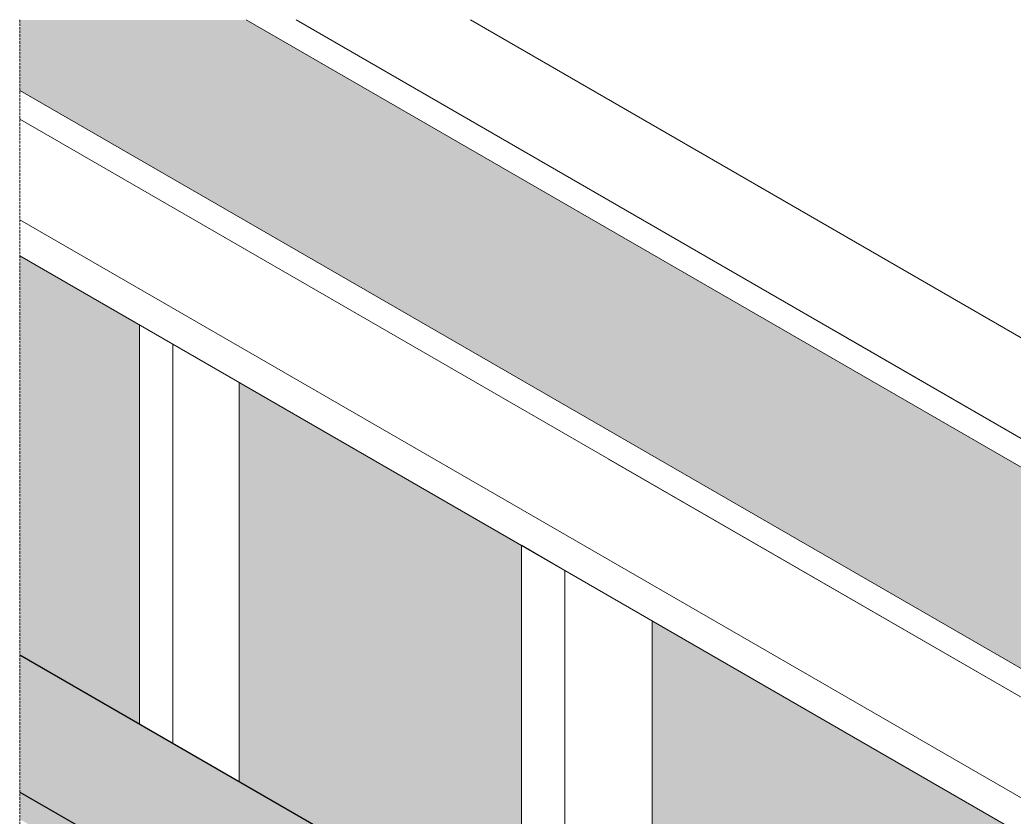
# Model space of a CAD drawing. Extents: x -23436 to 4767, y -4638 to 9755.
# Drawn here: x -16681.4 to -16583.8, y 8014.9 to 8093.2 of the extents above; entities that cross this region are included whole.
import ezdxf

# ---------------------------------------------------------------- set-up
doc = ezdxf.new("R2010")
doc.units = 0
doc.linetypes.add('CABLIN', pattern=[0.35, 0.25, -0.1])
doc.layers.get('0').update_dxf_attribs({"lineweight": 13})
for name, color, linetype, lineweight in [('Demarcação 1', 252, 'Continuous', 9), ('Demarcação 2', 254, 'Continuous', 9), ('Madeira', 100, 'Continuous', 13)]:
    doc.layers.add(name, color=color, linetype=linetype, lineweight=lineweight)
doc.layers.add('Perfil Metálico', color=224, linetype='Continuous')

msp = doc.modelspace()

# ---------------------------------------------------------------- hatches: boundary and pattern name
at = {"layer": 'Demarcação 1'}
h = msp.add_hatch(color=256, dxfattribs=at)
h.paths.add_polyline_path([(-16659.15047542714, 8093.203012086753), (-16681.36753825982, 8093.203012086753), (-16681.36753825982, 8086.272651477437), (-16405.49254140197, 7926.996147779031), (-16405.49254140197, 7871.570892671543), (-16404.74815273725, 7871.141119675227), (-16388.38214164097, 7880.590040587074), (-16388.38214164097, 7936.87484168734)])
h.paths.add_polyline_path([(-16388.38214164097, 7878.157140711539), (-16402.64119963974, 7869.924669737415), (-16399.97007413206, 7868.382494706351), (-16399.97007413206, 7860.856094706291), (-16401.6547729105, 7859.88343341289), (-16388.38214164097, 7852.220476176542)])
h = msp.add_hatch(color=9, dxfattribs=at)
h.set_gradient(color1=(192, 192, 192), one_color=1, tint=1, name='CYLINDER')
edge = h.paths.add_edge_path()
edge.add_line((-16681.36753825982, 8030.847396369743), (-16681.36753825982, 8017.407396369741))
edge.add_line((-16681.36753825982, 8017.407396369712), (-16663.44759982811, 8007.061315092633))
edge.add_ellipse((-16662.61499342902, 8002.771448551368), major_axis=(-2.405775771988733, 4.166925868702711), ratio=0.5773502691896255, start_angle=300.8347082678111, end_angle=329.165291732172, ccw=False)
edge.add_line((-16661.78238702947, 8006.09990403494), (-16557.75980249243, 7946.042436850561))
edge.add_ellipse((-16556.78294096186, 7941.715245582785), major_axis=(-2.405775771988733, 4.166925868702711), ratio=0.5773502691896255, start_angle=298.3144101084296, end_angle=331.6855898879626, ccw=False)
edge.add_line((-16555.80607943072, 7944.914454315045), (-16465.19632113874, 7892.600885973994))
edge.add_ellipse((-16464.21945960841, 7888.273694706366), major_axis=(-2.405775771988733, 4.166925868702711), ratio=0.5773502691896255, start_angle=298.3144101104981, end_angle=331.68558988796246, ccw=False)
edge.add_line((-16463.24259807761, 7891.472903438447), (-16419.5699459455, 7866.258485973969))
edge.add_ellipse((-16418.5930844147, 7861.93129470637), major_axis=(-2.405775771988733, 4.166925868702711), ratio=0.5773502691896255, start_angle=239.31726136607142, end_angle=331.68558988665177, ccw=False)
edge.add_line((-16417.65510367379, 7865.152951272858), (-16411.60945555868, 7861.662494706366))
edge.add_line((-16411.6094555588, 7861.662494706379), (-16399.97007413189, 7868.382494706351))
edge.add_line((-16399.97007413184, 7868.382494706351), (-16681.36753825982, 8030.847396369729))
h = msp.add_hatch(color=9, dxfattribs=at)
h.set_gradient(color1=(192, 192, 192), one_color=1, tint=1, name='CYLINDER')
edge = h.paths.add_edge_path()
edge.add_line((-16681.36753825982, 8017.407396369712), (-16681.36753825982, 8014.732809551217))
edge.add_line((-16681.36753825982, 8014.732809551217), (-16666.3953832049, 8006.073164400292))
edge.add_ellipse((-16663.63567764636, 8002.182156243665), major_axis=(2.405775771988733, -4.166925868702711), ratio=0.5773502691896255, start_angle=180.0000000005795, end_angle=189.206874275141, ccw=False)
edge.add_line((-16666.0414534183, 8006.349082112323), (-16665.0207692012, 8006.93837441994))
edge.add_ellipse((-16662.61499342902, 8002.771448551368), major_axis=(-2.405775771988733, 4.166925868702711), ratio=0.5773502691896255, start_angle=329.165291732172, end_angle=359.99999999999744, ccw=False)
edge.add_line((-16663.44759982811, 8007.061315092649), (-16681.36753825969, 8017.407396369728))
edge = h.paths.add_edge_path()
edge.add_line((-16681.36753825982, 8012.582409551233), (-16681.36753825982, 8009.880996369739))
edge.add_line((-16681.36753825982, 8009.88099636974), (-16666.94721580057, 8001.555419316121))
edge.add_line((-16666.94721580062, 8001.55541931609), (-16667.03795837108, 8001.789294705155))
edge.add_line((-16667.03795837097, 8001.789294705184), (-16666.70584908673, 8002.261769889428))
edge.add_ellipse((-16663.63567764636, 8002.182156243665), major_axis=(2.405775771988733, -4.166925868702711), ratio=0.5773502691896255, start_angle=244.8768740700786, end_angle=250.5264724854359, ccw=False)
edge.add_line((-16666.83526897906, 8002.693711930053), (-16667.02828666525, 8002.805150743206))
edge.add_line((-16667.0282866652, 8002.805150743206), (-16667.42663207439, 8002.575165914033))
edge.add_ellipse((-16667.85450574521, 8003.439313166671), major_axis=(0.481155154397745, -0.8333851737405393), ratio=0.5773502691896261, start_angle=180.0000000003916, end_angle=360.0000000004772, ccw=False)
edge.add_line((-16668.33566089973, 8004.272698340426), (-16667.66743566472, 8004.658498359493))
edge.add_line((-16667.66743566478, 8004.658498359477), (-16681.36753825992, 8012.582409551233))
at = {"layer": 'Demarcação 2'}
h = msp.add_hatch(color=256, dxfattribs=at)
h.dxf.hatch_style = 1
h.paths.add_polyline_path([(-16669.61668678092, 8063.262874156801), (-16681.36753825982, 8070.047231421062), (-16681.36753825982, 8030.847396369743), (-16669.61668678092, 8024.063039105455)])
edge = h.paths.add_edge_path()
edge.add_line((-16669.61668678092, 8003.096639105452), (-16681.36753825975, 8009.88099636974))
edge.add_line((-16681.36753825982, 8009.88099636974), (-16681.36753825982, 7993.286661599499))
edge.add_line((-16681.36753825982, 7993.286661599483), (-16669.61668678098, 7986.502304335019))
edge.add_line((-16669.61668678092, 7986.502304335019), (-16669.61668678092, 7997.51256907194))
edge.add_line((-16669.61668678092, 7997.512569071941), (-16674.38601142829, 7994.758998202988))
edge.add_ellipse((-16674.71995011262, 7995.782648551289), major_axis=(-0.5267382742880573, 0.9123374533580665), ratio=0.5773502691896262, start_angle=2.6716406864579767e-12, end_angle=180.0000000000322, ccw=False)
edge.add_line((-16675.24668838733, 7996.694986004655), (-16669.61668678103, 7999.945468947535))
edge.add_line((-16669.61668678092, 7999.945468947537), (-16669.61668678092, 8003.096639105452))
h.paths.add_polyline_path([(-16632.15137747103, 8041.632267741148), (-16659.83960638263, 8057.618074156733), (-16659.83960638263, 8018.418239105447), (-16632.15137747103, 8002.432432689775)])
h.paths.add_polyline_path([(-16659.83960638263, 7997.451839105412), (-16659.83960638263, 7981.195561692275), (-16632.15137747103, 7965.209755276663), (-16632.15137747103, 7981.466032689887)])
h = msp.add_hatch(color=256, dxfattribs=at)
h.dxf.hatch_style = 1
h.paths.add_polyline_path([(-16583.88709701444, 7953.60063737597), (-16619.32163203273, 7974.058775707712), (-16619.32163203273, 7960.152440937363), (-16583.88709701444, 7939.694302605594)])
h.paths.add_polyline_path([(-16619.32163203308, 7995.025175707688), (-16583.88709701444, 7974.567037375888), (-16583.88709701444, 8013.766872427379), (-16619.32163203273, 8034.22501075915)])

# ---------------------------------------------------------------- linework, layer by layer
at = {"color": 106, "linetype": 'CABLIN'}
msp.add_line((-16681.36753825982, 8093.203012086758), (-16681.36753825982, 7930.774156765357), dxfattribs=at)
at = {"extrusion": (-9.999999999999996e-17, 0.8164965809277259, 0.577350269189626)}
for p, q in [((-16659.15047542714, 8093.203012086758), (-16388.38214164097, 7936.874841687344)), ((-16654.26295335577, 8093.203012086758), (-16404.26658837332, 7948.867543467861)), ((-16405.49254140197, 7926.996147779035), (-16681.36753825982, 8086.27265147744)), ((-16426.26451020639, 7936.167037375957), (-16681.36753825982, 8083.450839293728)), ((-16385.93838060541, 7938.285747779113), (-16601.60029201289, 8062.798210384281)), ((-16623.59821384573, 8050.09770429229), (-16407.93630243777, 7925.585241687178))]:
    msp.add_line(p, q, dxfattribs=at)
at = {"color": 0}
msp.add_line((-16659.15047542761, 8093.203012086758), (-16561.96431678368, 8037.092557232319), dxfattribs=at)
at = {"layer": 'Madeira', "extrusion": (-9.999999999999996e-17, 0.8164965809277259, 0.577350269189626)}
for p, q in [((-16395.71342474802, 7953.805714789298), (-16637.15662610541, 8093.203012086758)), ((-16681.36753825982, 8073.574496650734), (-16434.81767383157, 7931.228866054575)), ((-16434.81767383157, 7927.701600824907), (-16681.36753825982, 8070.047231421066)), ((-16632.15137747103, 8041.632267741239), (-16627.87479565838, 8039.163182080621)), ((-16632.15137747103, 8002.432432689779), (-16632.15137747103, 8041.632267741239)), ((-16627.87479565838, 7999.963347029074), (-16627.87479565838, 8039.163182080621)), ((-16619.32163203273, 7995.025175707691), (-16619.32163203273, 8034.225010759155))]:
    msp.add_line(p, q, dxfattribs=at)
at = {"layer": 'Madeira', "extrusion": (-1e-16, 0.816496580927726, 0.5773502691896261)}
for p, q in [((-16669.61668678092, 8024.063039105458), (-16669.61668678092, 8063.262874156717)), ((-16666.35765998192, 8022.181439105525), (-16666.35765998192, 8061.381274156813)), ((-16659.83960638263, 8018.418239105451), (-16659.83960638263, 8057.618074156737))]:
    msp.add_line(p, q, dxfattribs=at)
at = {"layer": 'Perfil Metálico', "extrusion": (-1e-16, 0.816496580927726, 0.5773502691896261)}
for p, q in [((-16399.97007413184, 7868.382494706355), (-16681.36753825982, 8030.847396369747)), ((-16681.36753825982, 8017.407396369716), (-16557.75980249243, 7946.042436850563))]:
    msp.add_line(p, q, dxfattribs=at)

doc.saveas('drawing.dxf')
